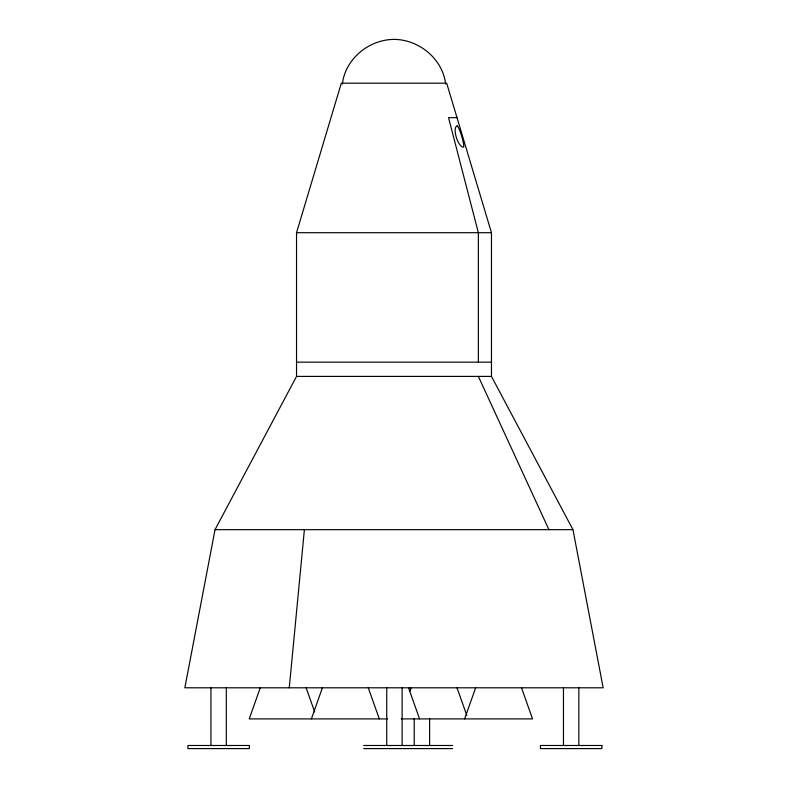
<?xml version="1.0" encoding="UTF-8"?>
<svg xmlns="http://www.w3.org/2000/svg" width="788" height="788" viewBox="0 0 788 788"><rect width="100%" height="100%" fill="white"/><g stroke="black" fill="none" stroke-linecap="round" stroke-linejoin="round"><path stroke-width="1.18" d="M289.275 687.796L304.395 529.664M342.366 84.089C345.183 58.942 369.07 39.439 394.039 39.4C419.019 39.479 442.866 59.021 445.644 84.168M215.035 529.664L184.845 687.796L603.155 687.796L572.965 529.664L491.466 376.408L491.466 232.706L446.688 83.193L341.312 83.193L296.534 232.706L296.534 376.408L215.035 529.664L572.965 529.664M260.257 687.796L249.235 718.902L387.479 718.902M311.378 718.902L322.4 687.796M409.918 691.253L411.149 687.796M464.615 718.902L475.637 687.796M457.01 117.658L448.539 117.658L478.365 232.706L478.365 362.155M296.534 232.706L491.466 232.706M296.534 362.155L491.466 362.155M296.534 376.408L491.466 376.408M401.21 718.902L532.54 718.902L521.518 687.796M363.711 745.487L452.647 745.487M363.711 748.6L452.647 748.6M478.365 376.408L548.921 529.664M457.02 687.796L466.821 715.445M408.539 687.796L419.561 718.902M368.272 687.796L379.304 718.902M306.128 687.796L314.707 711.988M578.845 687.796L578.845 745.487M563.459 687.796L563.459 745.487M429.618 718.479L429.618 745.487M414.232 718.479L414.232 745.487M402.126 687.796L402.126 745.487M386.741 687.796L386.741 745.487M226.314 687.796L226.314 745.487M210.928 687.796L210.928 745.487M249.343 745.487L187.899 745.487L187.899 748.6L249.343 748.6L249.343 745.487M601.874 745.487L540.43 745.487L540.43 748.6L601.874 748.6L601.874 745.487M457.257 125.972L456.882 125.972A11.091 4.078 72.2 0 0 456.035 136.452A11.091 4.078 72.2 0 0 462.605 147.041L463.502 147.198A11.15 1.409 73.3 0 0 462.054 137.516A11.15 1.409 73.3 0 0 457.562 126.09L457.257 125.972"/></g></svg>
